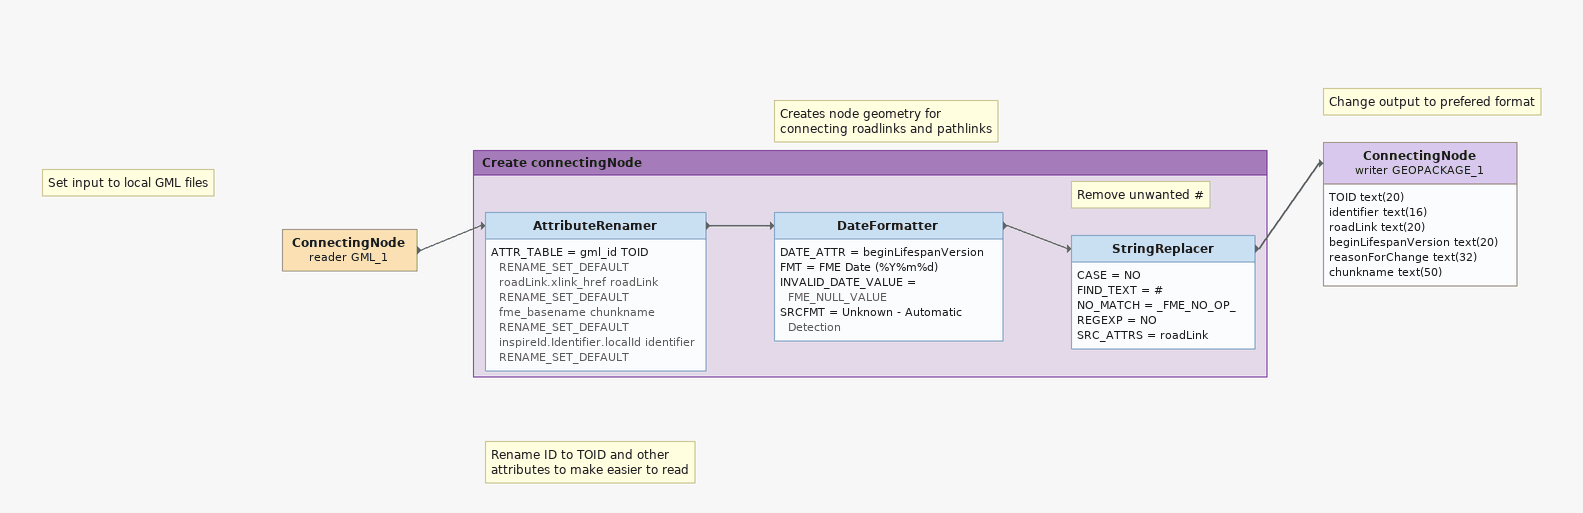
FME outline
Note: Set input to local GML files
Note: Rename ID to TOID and other attributes to make easier to read
Note: Creates node geometry for connecting roadlinks and pathlinks
ConnectingNode (reader GML_1)
    -> AttributeRenamer
Note: Change output to prefered format
ConnectingNode (writer GEOPACKAGE_1)
    attributes: TOID text(20), identifier text(16), roadLink text(20), beginLifespanVersion text(20), reasonForChange text(32), chunkname text(50)

Bookmark: Create connectingNode
AttributeRenamer
    ATTR_TABLE = gml_id TOID RENAME_SET_DEFAULT  roadLink.xlink_href roadLink RENAME_SET_DEFAULT  fme_basename chunkname RENAME_SET_DEFAULT  inspireId.Identifier.localId identifier RENAME_SET_DEFAULT
    -> DateFormatter
DateFormatter
    DATE_ATTR = beginLifespanVersion
    FMT = FME Date (%Y%m%d)
    INVALID_DATE_VALUE = FME_NULL_VALUE
    SRCFMT = Unknown - Automatic Detection
    -> StringReplacer
Note: Remove unwanted #
StringReplacer
    CASE = NO
    FIND_TEXT = #
    NO_MATCH = _FME_NO_OP_
    REGEXP = NO
    SRC_ATTRS = roadLink
    -> ConnectingNode (writer GEOPACKAGE_1)
